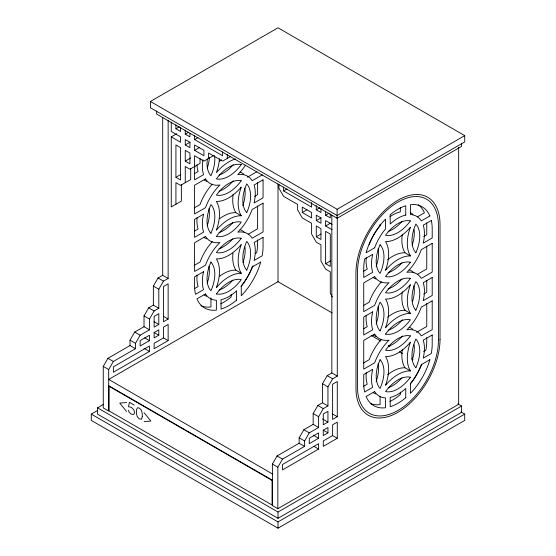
<?xml version="1.0" encoding="UTF-8"?>
<svg xmlns="http://www.w3.org/2000/svg" width="556" height="556" viewBox="0 0 556 556"><rect width="100%" height="100%" fill="white"/><g stroke="black" fill="none" stroke-linecap="round" stroke-linejoin="round"><path stroke-width="0.83" d="M135.462 348.702L113.368 361.463L108.705 369.545L108.705 411.051L103.256 407.909L103.256 366.404L107.927 358.314L130.021 345.561L135.462 348.702L135.462 343.316L140.133 335.226L149.474 329.84L149.474 319.054L154.137 310.971L158.807 308.274L158.807 289.231L163.478 281.141L168.141 278.452L168.141 120.569M158.807 308.274L153.359 305.133L153.359 286.083L158.029 278L162.699 275.303L168.141 278.452M130.021 345.561L130.021 340.168L134.691 332.085L144.025 326.692L149.474 329.84M144.025 326.692L144.025 315.912L148.695 307.829L153.359 305.133M458.658 147.284L458.658 404.316L277.847 508.705L272.398 505.564L272.398 464.058L277.069 455.969L299.163 443.215L304.612 446.357L304.612 440.964L309.275 432.881L318.616 427.488L318.616 416.708L323.279 408.625L327.95 405.929L327.95 386.886L332.62 378.796L337.284 376.106L337.284 217.354M327.95 405.929L322.501 402.787L322.501 383.737L327.171 375.654L331.842 372.958L337.284 376.106M277.847 508.705L277.847 467.2L282.511 459.117L304.612 446.357M299.163 443.215L299.163 437.822L303.833 429.739L313.167 424.346L318.616 427.488M313.167 424.346L313.167 413.567L317.837 405.484L322.501 402.787M150.405 101.47L278 27.8L464.726 135.608L464.726 141.891L337.131 215.561L150.405 107.753L150.405 101.47L337.131 209.271L464.726 135.608M175.925 124.926L175.925 128.777L179.324 126.81M181.367 184.71L181.367 201.098L171.255 206.936L171.255 136.866L176.704 133.718M185.259 130.021L185.259 134.17L188.665 132.203M185.259 144.949L189.93 147.646L189.93 142.253L185.259 139.556L185.259 144.949L190.027 142.197M194.593 135.706L194.593 139.556L197.999 137.596M194.593 150.342L203.934 155.729L203.934 150.342L194.593 144.949L194.593 150.342L199.361 147.59M185.259 161.122L189.93 163.818L189.93 153.032L185.259 150.342L185.259 161.122L190.708 157.974M175.925 177.288L180.589 179.984L180.589 147.646L175.925 144.949L175.925 177.288L180.686 174.542M214.046 155.277L203.934 161.122L194.593 155.729L194.593 166.508M194.371 173.68L198.103 171.526A37.412 21.601 -60 0 1 196.97 164.882M230.719 156.438L222.602 161.122L208.597 153.032L208.597 158.425M194.232 207.895L200.042 204.545A37.412 21.601 -60 0 1 212.26 184.147M247.448 177.169L256.893 171.721M262.335 174.869L252.167 180.735A37.412 21.601 -60 0 0 237.766 174.674A37.412 21.601 -60 0 0 245.446 165.257M194.371 231.178L198.103 229.023A37.412 21.601 -60 0 1 197.06 217.605M254.634 196.386L257.616 194.663L257.616 182.681M283.602 187.094L283.602 190.944L287.007 188.977M194.232 265.393L200.042 262.043A37.412 21.601 -60 0 1 212.26 241.645M248.178 234.25L257.616 228.801L257.616 205.97M302.276 212.51L311.61 217.896L311.61 212.51L302.276 207.117L302.276 212.51L307.037 209.758M316.281 205.664L316.281 209.814L319.686 207.847M194.44 288.633L198.103 286.521A37.412 21.601 -60 0 1 197.06 275.102M255.253 253.522L256.719 252.674A48.414 27.953 -60 0 0 257.616 243.174L257.616 239.907M316.281 220.593L320.944 223.29L320.944 217.896L316.281 215.2L316.281 220.593L321.041 217.841M325.614 211.35L325.614 215.2L329.02 213.24M156.625 110.901L156.625 114.043L337.131 218.258L461.612 146.388L461.612 143.239M332.078 224.325L325.614 220.593L325.614 225.979L330.382 223.234M158.807 324.447L154.137 327.143L154.137 316.364L158.807 313.667L158.807 324.447L154.04 321.695M168.141 319.054L163.478 321.75L163.478 286.535L168.141 283.838L168.141 319.054L163.381 316.308M316.281 236.766L320.944 239.455L320.944 228.676L316.281 225.979L316.281 236.766L321.041 234.013M149.474 340.62L140.133 346.006L140.133 340.62L149.474 335.226L149.474 340.62L144.706 337.867M158.807 335.226L154.137 337.923L154.137 332.53L158.807 329.84L158.807 335.226L154.04 332.474M149.474 351.399L113.368 372.242L113.368 366.849L149.474 346.006L149.474 351.399L144.025 348.258M168.141 340.62L154.137 348.702L154.137 343.316L163.478 337.923L163.478 327.143L168.141 324.447L168.141 340.62L163.381 337.867M325.614 263.718L330.285 266.407L330.285 234.069L325.614 231.372L325.614 263.718L330.382 260.966M417.292 216.923L424.416 212.809A48.414 27.953 -60 0 0 418.341 204.733M457.852 403.851L461.612 406.019L461.612 412.309L278 518.317L97.502 414.109L97.502 407.819L103.492 404.358M460.98 411.94L464.726 414.109L464.726 420.392L278 528.2L91.274 420.392L91.274 414.109L97.272 410.641M363.513 271.335L367.245 269.18A37.412 21.601 -60 0 1 366.202 257.762M423.776 236.543L426.758 234.82L426.758 225.833A48.414 27.953 -60 0 0 426.66 222.873M363.374 305.55L369.184 302.193A37.412 21.601 -60 0 1 381.402 281.802M417.32 274.407L426.758 268.958L426.758 246.127M363.513 328.825L367.245 326.678A37.412 21.601 -60 0 1 366.202 315.259M423.776 294.034L426.758 292.317L426.758 280.335M363.374 363.047L369.184 359.69A37.412 21.601 -60 0 1 381.402 339.299M416.59 332.321L426.758 326.455L426.758 303.625M363.582 386.288L367.245 384.175A37.412 21.601 -60 0 1 366.202 372.756M423.665 351.594L425.861 350.329A48.414 27.953 -60 0 0 426.758 340.828L426.758 337.561M327.95 422.101L323.279 424.798L323.279 414.018L327.95 411.322L327.95 422.101L322.501 418.953M337.284 416.708L332.62 419.405L332.62 384.189L337.284 381.492L337.284 416.708L332.523 413.956M318.616 438.274L309.275 443.66L309.275 438.274L318.616 432.881L318.616 438.274L313.167 435.126M327.95 432.881L323.279 435.577L323.279 430.184L327.95 427.488L327.95 432.881L323.182 430.129M318.616 449.053L282.511 469.896L282.511 464.503L318.616 443.66L318.616 449.053L313.848 446.301M337.284 438.274L323.279 446.357L323.279 440.964L332.62 435.577L332.62 424.798L337.284 422.101L337.284 438.274L332.523 435.522M97.502 407.819L278 512.027L461.612 406.019M91.274 414.109L278 521.91L464.726 414.109M144.087 421.601L150.871 421.038L144.087 412.712M126.532 402.579L119.748 403.065L126.532 411.461M387.615 259.742A37.412 21.601 -60 0 1 404.976 252.785L410.418 255.927A37.412 21.601 -60 0 1 410.418 227.182A37.412 21.601 -60 0 1 385.523 241.554A37.412 21.601 -60 0 1 385.523 270.306A37.412 21.601 -60 0 1 410.418 255.927M175.925 128.777L180.589 131.473L180.589 127.623M185.259 134.17L189.93 136.866L189.93 133.544M194.593 139.556L222.602 155.729L222.602 151.878M283.602 190.944L311.61 207.117L311.61 202.495M316.281 209.814L320.944 212.503L320.944 208.361M325.614 215.2L330.285 217.896L330.285 214.046M171.255 136.866L180.589 142.253L180.589 136.866L171.255 131.473L171.255 122.111M325.614 225.979L332.078 229.711M219.69 218.654A37.412 21.601 -60 0 1 235.834 212.628L241.276 215.77A37.412 21.601 -60 0 1 241.276 187.024A37.412 21.601 -60 0 1 216.381 201.397A37.412 21.601 -60 0 1 216.381 230.149A37.412 21.601 -60 0 1 241.276 215.77M387.615 317.24A37.412 21.601 -60 0 1 404.976 310.283L410.418 313.424A37.412 21.601 -60 0 1 410.418 284.679A37.412 21.601 -60 0 1 385.523 299.052A37.412 21.601 -60 0 1 385.523 327.804A37.412 21.601 -60 0 1 410.418 313.424M332.154 312.952L278 281.683L108.705 379.428L272.398 473.934M371.074 335.421L380.804 341.036M388.29 345.359L389.784 346.221M399.514 351.837L402.509 353.567M411.489 358.752L412.983 359.614M219.69 276.151A37.412 21.601 -60 0 1 235.834 270.126L241.276 273.267A37.412 21.601 -60 0 1 241.276 244.522A37.412 21.601 -60 0 1 216.381 258.894A37.412 21.601 -60 0 1 216.381 287.647A37.412 21.601 -60 0 1 241.276 273.267M387.615 374.737A37.412 21.601 -60 0 1 404.976 367.78L410.418 370.921A37.412 21.601 -60 0 1 410.418 342.176A37.412 21.601 -60 0 1 385.523 356.549A37.412 21.601 -60 0 1 385.523 385.294A37.412 21.601 -60 0 1 410.418 370.921M158.029 278L163.478 281.141M327.171 375.654L332.62 378.796M153.359 286.083L158.807 289.231M322.501 383.737L327.95 386.886M148.695 307.829L154.137 310.971M317.837 405.484L323.279 408.625M144.025 315.912L149.474 319.054M313.167 413.567L318.616 416.708M134.691 332.085L140.133 335.226M303.833 429.739L309.275 432.881M130.021 340.168L135.462 343.316M299.163 437.822L304.612 440.964M107.927 358.314L113.368 361.463M277.069 455.969L282.511 459.117M103.256 366.404L108.705 369.545M272.398 464.058L277.847 467.2M108.705 385.718L272.398 480.224M134.163 405.095L129.395 402.335L128.492 406.728L131.39 407.36L133.815 409.793L134.587 412.51L133.815 414.415L131.251 414.185L129.166 412.232L128.353 410.196M332.405 297.036L330.285 293.359L330.285 271.801L325.614 269.104L320.944 261.021L320.944 244.849L316.281 242.152L311.61 234.069L311.61 223.29L302.276 217.896L297.606 209.814L297.606 204.42L283.602 196.337L278.931 188.248L278.931 184.397M400.306 207.687L400.306 211.912A37.412 21.601 -60 0 0 389.895 216.722M400.306 392.056L400.306 394.593A48.414 27.953 -60 0 1 389.909 401.515M380.075 224.186L380.075 225.833A37.412 21.601 -60 0 0 369.184 244.703M380.075 396.372L380.075 404.601A48.414 27.953 -60 0 1 370.643 403.621M337.131 209.271L337.131 218.258M331.842 215.075L331.842 372.958M278 183.918L278 281.885M278 512.027L278 518.317M278 521.91L278 528.2M231.164 294.402L231.164 296.939A48.414 27.953 -60 0 1 220.767 303.861M227.272 154.575L227.272 158.425M210.932 297.898L210.932 306.947A48.414 27.953 -60 0 1 200.897 305.73M200.042 158.391L200.042 163.367L189.93 169.205L185.259 166.508L185.259 182.681M190.708 168.475L190.708 179.539L180.589 185.377L175.925 182.681L175.925 204.24M162.699 117.427L162.699 275.303M378.08 363.881A30.809 17.785 -60 0 1 376.141 381.492M409.147 327.234A37.412 21.601 -60 0 1 412.913 329.36M375.752 393.891A37.412 21.601 -60 0 1 373.215 392.619M421.809 364.152A48.414 27.953 -60 0 1 410.252 384.175M414.109 229.753A30.809 17.785 -60 0 1 412.149 245.203M401.995 262.786A30.809 17.785 -60 0 1 388.151 272.767M410.606 212.865A37.412 21.601 -60 0 1 412.976 214.421M375.905 278.959A37.412 21.601 -60 0 1 373.305 277.68M378.08 306.384A30.809 17.785 -60 0 1 376.141 323.995M409.147 269.736A37.412 21.601 -60 0 1 413.998 272.857M375.905 336.456A37.412 21.601 -60 0 1 373.305 335.178M413.866 285.721A30.809 17.785 -60 0 1 412.552 301.435M402.433 319.783A30.809 17.785 -60 0 1 388.151 330.264M402.433 335.949A30.809 17.785 -60 0 1 388.151 346.437M404.976 367.78A37.412 21.601 -60 0 1 402.322 349.265M414.109 344.748A30.809 17.785 -60 0 1 412.149 360.198M401.995 377.781A30.809 17.785 -60 0 1 388.151 387.761M404.976 310.283A37.412 21.601 -60 0 1 402.322 291.768M401.995 278.959A30.809 17.785 -60 0 1 388.151 288.939M378.08 248.886A30.809 17.785 -60 0 1 376.141 266.498M404.976 252.785A37.412 21.601 -60 0 1 402.322 234.271M401.995 221.462A30.809 17.785 -60 0 1 388.151 231.442M207.395 158.967A30.809 17.785 -60 0 0 210.932 175.766A30.809 17.785 -60 0 0 214.63 155.909M202.961 159.655A37.412 21.601 -60 0 0 203.545 174.667L194.593 179.838L194.593 170.852A48.414 27.953 -60 0 1 194.822 166.202M235.542 158.995A37.412 21.601 -60 0 0 216.381 172.652A37.412 21.601 -60 0 0 219.425 158.655M208.931 208.729A30.809 17.785 -60 0 1 207.214 225.708M240.004 229.579A37.412 21.601 -60 0 1 244.855 232.7M206.61 296.244A37.412 21.601 -60 0 1 204.073 294.965M252.966 265.74A48.414 27.953 -60 0 1 241.109 286.521M240.004 172.082A37.412 21.601 -60 0 1 243.771 174.209M206.762 238.802A37.412 21.601 -60 0 1 204.163 237.53M244.723 188.067A30.809 17.785 -60 0 1 242.784 205.678M232.853 222.629A30.809 17.785 -60 0 1 219.008 232.61M244.967 247.093A30.809 17.785 -60 0 1 243 262.543M232.853 280.127A30.809 17.785 -60 0 1 219.008 290.107M208.931 266.227A30.809 17.785 -60 0 1 207.214 283.206M235.834 270.126A37.412 21.601 -60 0 1 232.978 253.14M232.853 238.802A30.809 17.785 -60 0 1 219.008 248.782M235.834 212.628A37.412 21.601 -60 0 1 233.179 194.12M233.291 180.804A30.809 17.785 -60 0 1 219.008 191.285M233.291 164.632A30.809 17.785 -60 0 1 219.008 175.112M206.762 181.305A37.412 21.601 -60 0 1 204.163 180.033M209.327 157.751A30.809 17.785 -60 0 1 207.214 168.211M219.69 161.157A37.412 21.601 -60 0 1 221.531 159.871M438.427 340.474L438.343 343.462A57.219 33.033 -60 0 1 397.971 410.432A57.219 33.033 -60 0 1 357.598 390.083L357.515 272.12A57.212 33.033 -60 0 1 397.971 202.05A57.212 33.033 -60 0 1 438.427 225.402L438.427 340.474M440.018 339.591L439.928 342.663A59.464 34.333 -60 0 1 397.971 412.267A59.464 34.333 -60 0 1 356.014 391.118L355.93 273.038A59.457 34.326 -60 0 1 397.971 200.216A59.457 34.326 -60 0 1 440.018 224.492L440.018 339.591M142.266 416.826L141.537 419.238L139.361 418.87L137.297 416.798L136.408 413.442L136.408 410.085L137.381 407.757L139.341 408.076L141.293 410.015L142.266 413.469L142.266 416.826M205.491 178.942L194.593 185.224L194.593 213.977L205.491 207.687A37.412 21.601 -60 0 1 219.891 184.995A37.412 21.601 -60 0 1 205.491 178.942M203.545 214.199L194.593 219.363L194.593 237.336L203.545 232.165A37.412 21.601 -60 0 1 203.545 214.199M263.064 179.838L254.113 185.002A37.412 21.601 -60 0 1 254.113 202.975L263.064 197.804L263.064 179.838M205.491 236.432L194.593 242.722L194.593 271.474L205.491 265.184A37.412 21.601 -60 0 1 219.891 242.492A37.412 21.601 -60 0 1 205.491 236.432M263.064 203.197L252.167 209.487A37.412 21.601 -60 0 1 237.766 232.172A37.412 21.601 -60 0 1 252.167 238.232L263.064 231.942L263.064 203.197M203.545 271.696L194.593 276.86L194.593 285.847A48.414 27.953 -60 0 0 195.49 294.312L203.545 289.662A37.412 21.601 -60 0 1 203.545 271.696M263.064 237.336L254.113 242.499A37.412 21.601 -60 0 1 254.113 260.472L262.168 255.823A48.414 27.953 -60 0 0 263.064 246.315L263.064 237.336M205.491 293.929L196.942 298.871A48.414 27.953 -60 0 0 216.381 310.095L216.381 300.219A37.412 21.601 -60 0 1 205.491 293.929M260.715 262.043L252.167 266.984A37.412 21.601 -60 0 1 241.276 285.847L241.276 295.716A48.414 27.953 -60 0 0 260.715 262.043M374.633 247.844L366.084 252.778A48.414 27.953 -60 0 1 385.523 219.106L385.523 228.975A37.412 21.601 -60 0 0 374.633 247.844M429.857 215.957L421.309 220.892A37.412 21.601 -60 0 0 410.418 214.602L410.418 204.733A48.414 27.953 -60 0 1 429.857 215.957M372.687 254.356L364.632 259.006A48.414 27.953 -60 0 0 363.735 268.506L363.735 277.493L372.687 272.322A37.412 21.601 -60 0 1 372.687 254.356M431.31 220.51L423.255 225.159A37.412 21.601 -60 0 1 423.255 243.132L432.207 237.961L432.207 228.975A48.414 27.953 -60 0 0 431.31 220.51M374.633 276.589L363.735 282.879L363.735 311.631L374.633 305.341A37.412 21.601 -60 0 1 389.033 282.65A37.412 21.601 -60 0 1 374.633 276.589M432.207 243.354L421.309 249.644A37.412 21.601 -60 0 1 406.909 272.329A37.412 21.601 -60 0 1 421.309 278.389L432.207 272.099L432.207 243.354M372.687 311.853L363.735 317.017L363.735 334.99L372.687 329.819A37.412 21.601 -60 0 1 372.687 311.853M432.207 277.493L423.255 282.656A37.412 21.601 -60 0 1 423.255 300.629L432.207 295.458L432.207 277.493M374.633 334.086L363.735 340.376L363.735 369.128L374.633 362.839A37.412 21.601 -60 0 1 389.033 340.147A37.412 21.601 -60 0 1 374.633 334.086M432.207 300.852L421.309 307.134A37.412 21.601 -60 0 1 406.909 329.826A37.412 21.601 -60 0 1 421.309 335.887L432.207 329.597L432.207 300.852M372.687 369.351L363.735 374.515L363.735 383.501A48.414 27.953 -60 0 0 364.632 391.966L372.687 387.317A37.412 21.601 -60 0 1 372.687 369.351M432.207 334.99L423.255 340.154A37.412 21.601 -60 0 1 423.255 358.12L431.31 353.47A48.414 27.953 -60 0 0 432.207 343.969L432.207 334.99M374.633 391.584L366.084 396.518A48.414 27.953 -60 0 0 385.523 407.743L385.523 397.874A37.412 21.601 -60 0 1 374.633 391.584M429.857 359.697L421.309 364.632A37.412 21.601 -60 0 1 410.418 383.501L410.418 393.37A48.414 27.953 -60 0 0 429.857 359.697M272.086 480.405L109.011 386.253L109.011 410.87L272.086 505.022L272.086 480.405M405.755 215.054L405.755 205.755A48.414 27.953 -60 0 0 390.194 214.741L390.194 224.04A37.412 21.601 -60 0 1 405.755 215.054M405.755 397.742L405.755 388.435A37.412 21.601 -60 0 1 390.194 397.422L390.194 406.721A48.414 27.953 -60 0 0 405.755 397.742M236.606 300.087L236.606 290.788A37.412 21.601 -60 0 1 221.052 299.767L221.052 309.066A48.414 27.953 -60 0 0 236.606 300.087M380.075 330.917A30.809 17.785 -60 0 0 380.075 302.228A30.809 17.785 -60 0 0 380.075 330.917M415.867 310.255A30.809 17.785 -60 0 0 415.867 281.558A30.809 17.785 -60 0 0 415.867 310.255M385.544 334.073A30.809 17.785 -60 0 0 410.397 319.728A30.809 17.785 -60 0 0 385.544 334.073M410.397 278.403A30.809 17.785 -60 0 0 385.544 292.748A30.809 17.785 -60 0 0 410.397 278.403M410.397 377.225A30.809 17.785 -60 0 0 385.544 391.57A30.809 17.785 -60 0 0 410.397 377.225M415.867 367.752A30.809 17.785 -60 0 0 415.867 339.056A30.809 17.785 -60 0 0 415.867 367.752M380.075 359.718A30.809 17.785 -60 0 0 380.075 388.415A30.809 17.785 -60 0 0 380.075 359.718M410.397 335.9A30.809 17.785 -60 0 0 385.544 350.245A30.809 17.785 -60 0 0 410.397 335.9M410.397 262.23A30.809 17.785 -60 0 0 385.544 276.575A30.809 17.785 -60 0 0 410.397 262.23M415.867 252.758A30.809 17.785 -60 0 0 415.867 224.068A30.809 17.785 -60 0 0 415.867 252.758M380.075 244.73A30.809 17.785 -60 0 0 380.075 273.42A30.809 17.785 -60 0 0 380.075 244.73M410.397 220.906A30.809 17.785 -60 0 0 385.544 235.251A30.809 17.785 -60 0 0 410.397 220.906M246.725 270.098A30.809 17.785 -60 0 0 246.725 241.408A30.809 17.785 -60 0 0 246.725 270.098M216.402 293.915A30.809 17.785 -60 0 0 241.255 279.571A30.809 17.785 -60 0 0 216.402 293.915M210.932 262.071A30.809 17.785 -60 0 0 210.932 290.76A30.809 17.785 -60 0 0 210.932 262.071M241.255 238.246A30.809 17.785 -60 0 0 216.402 252.591A30.809 17.785 -60 0 0 241.255 238.246M210.932 233.263A30.809 17.785 -60 0 0 210.932 204.573A30.809 17.785 -60 0 0 210.932 233.263M246.725 212.6A30.809 17.785 -60 0 0 246.725 183.911A30.809 17.785 -60 0 0 246.725 212.6M216.402 236.418A30.809 17.785 -60 0 0 241.255 222.073A30.809 17.785 -60 0 0 216.402 236.418M241.255 180.749A30.809 17.785 -60 0 0 216.402 195.093A30.809 17.785 -60 0 0 241.255 180.749M241.255 164.576A30.809 17.785 -60 0 0 216.402 178.928A30.809 17.785 -60 0 0 241.255 164.576"/></g></svg>
